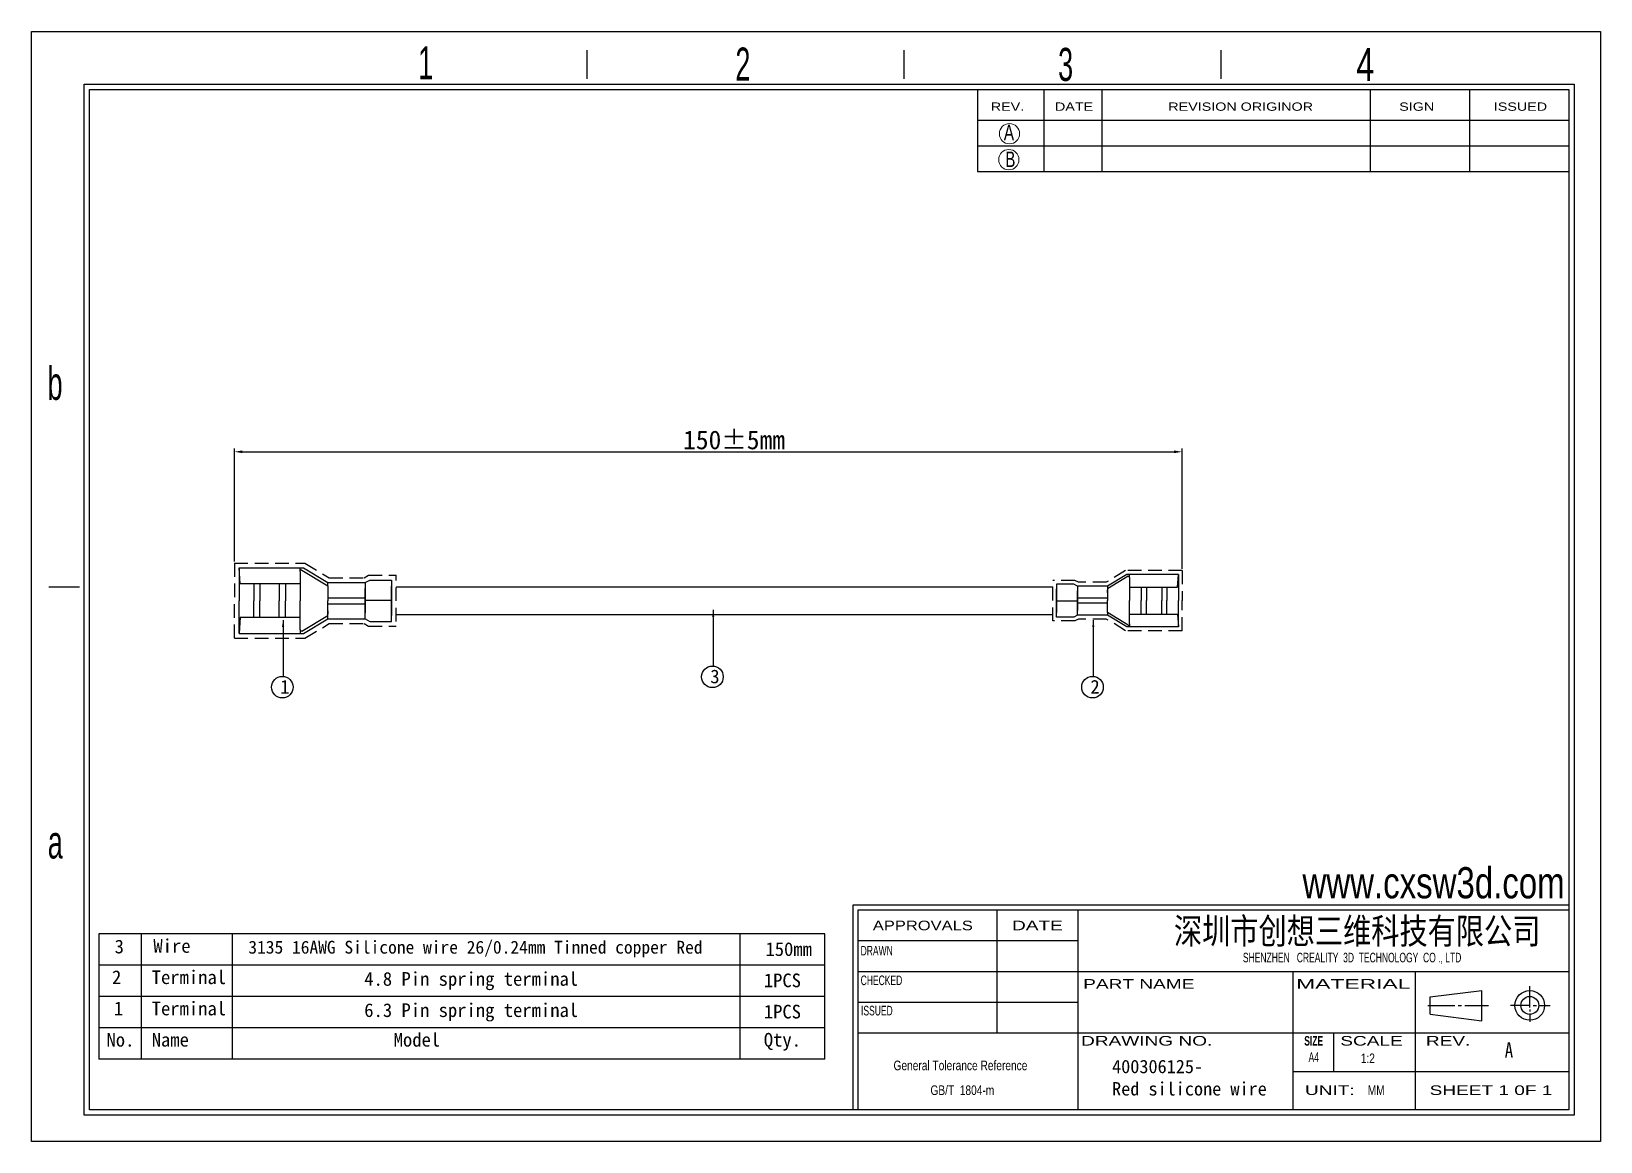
# Model space of a CAD drawing. Header units: millimetres. Extents: x 5355 to 5941, y -3041 to -2626.
import ezdxf

# ---------------------------------------------------------------- set-up
doc = ezdxf.new("R2010")
doc.units = ezdxf.units.MM
doc.header["$LTSCALE"] = 0.4
doc.linetypes.add('DASHED', pattern=[19.05, 12.7, -6.35])
doc.layers.add('SLD-0', color=179, linetype='Continuous')
doc.styles.add('SLDTEXTSTYLE0', font='arial.ttf', dxfattribs={"width": 0.7584})
doc.styles.add('SLDTEXTSTYLE1', font='arial.ttf', dxfattribs={"width": 0.63516})
doc.styles.add('SLDTEXTSTYLE2', font='GOTHIC.TTF', dxfattribs={"width": 0.7304})
doc.styles.add('SLDTEXTSTYLE3', font='GOTHIC.TTF', dxfattribs={"width": 0.61171})
doc.styles.add('SLDTEXTSTYLE4', font='arialbd.ttf', dxfattribs={"width": 0.63516})
doc.styles.add('SLDTEXTSTYLE5', font='arial.ttf', dxfattribs={"width": 1.422})
doc.styles.add('SLDTEXTSTYLE6', font='arial.ttf', dxfattribs={"width": 1.2324})
doc.styles.add('SLDTEXTSTYLE7', font='arial.ttf', dxfattribs={"width": 1.7064})
doc.styles.add('SLDTEXTSTYLE8', font='', dxfattribs={"width": 0.8, "bigfont": 'bigfont'})
doc.styles.add('SLDTEXTSTYLE9', font='', dxfattribs={"width": 0.8})
doc.styles.get("Standard").update_dxf_attribs({"font": ''})
doc.styles.get('SLDTEXTSTYLE8').set_extended_font_data('宋体', bold=True)
doc.styles.get('SLDTEXTSTYLE9').set_extended_font_data('宋体')
doc.styles.get('Standard').set_extended_font_data('SimSun')
doc.dimstyles.new('ISO-25', dxfattribs={"dimtxt": 4, "dimasz": 2.5, "dimexe": 1.25, "dimexo": 0.625, "dimtad": 1, "dimdsep": 46, "dimtxsty": 'Standard', "dimcen": 4, "dimadec": 0, "dimazin": 0, "dimtfac": 1, "dimtmove": 0, "dimatfit": 3, "dimfxl": 0, "dimarcsym": 0})

# ---------------------------------------------------------------- blocks, each defined once
blk = doc.blocks.new('SW_NOTE_0')
at = {"layer": 'SLD-0', "color": 0, "char_height": 3.5853, "attachment_point": 2, "style": 'SLDTEXTSTYLE0'}
for s, insert in [('General Tolerance Reference ', (26.04, 4.62)), (' GB/T  1804-m', (26.22, -4.64))]:
    blk.add_mtext(s, dxfattribs=dict(at, insert=insert))
blk = doc.blocks.new('*D2')
at = {"color": 0, "lineweight": -2}
for p, q in [((5430.57, -2824.19), (5430.57, -2781.96)), ((5433.57, -2783.21), (5781.86, -2783.21)), ((5784.86, -2826.98), (5784.86, -2781.96))]:
    blk.add_line(p, q, dxfattribs=at)
at = {"color": 0}
for points in [[(5433.57, -2782.71), (5433.57, -2783.71), (5430.57, -2783.21)], [(5781.86, -2782.71), (5781.86, -2783.71), (5784.86, -2783.21)]]:
    blk.add_solid(points, dxfattribs=at)
at = {"layer": 'Defpoints', "color": 0}
for p in [(5784.86, -2783.21), (5430.57, -2824.81), (5784.86, -2827.61)]:
    blk.add_point(p, dxfattribs=at)
at = {"color": 0, "insert": (5617.36, -2778.81), "char_height": 7, "attachment_point": 5}
blk.add_mtext('150±5mm', dxfattribs=at)

msp = doc.modelspace()

# ---------------------------------------------------------------- linework, layer by layer
at = {"linetype": 'DASHED'}
for p, q in [((5430.574, -2824.815), (5430.574, -2838.835)), ((5430.574, -2824.815), (5456.966, -2824.815)), ((5456.966, -2824.815), (5466.002, -2830.266)), ((5466.002, -2830.266), (5479.046, -2830.266)), ((5479.046, -2830.266), (5480.725, -2829.358)), ((5480.725, -2829.358), (5491.039, -2829.358)), ((5491.039, -2846.553), (5491.039, -2829.358)), ((5744.738, -2831.244), (5736.487, -2831.244)), ((5736.487, -2846.408), (5736.487, -2831.244)), ((5746.081, -2831.971), (5744.738, -2831.244)), ((5756.516, -2831.971), (5746.081, -2831.971)), ((5763.745, -2827.609), (5756.516, -2831.971)), ((5784.858, -2827.609), (5763.745, -2827.609)), ((5784.858, -2827.609), (5784.858, -2838.826)), ((5430.574, -2852.856), (5430.574, -2838.835)), ((5784.858, -2850.043), (5784.858, -2838.826)), ((5456.966, -2852.856), (5466.002, -2847.405)), ((5466.002, -2847.405), (5479.046, -2847.405)), ((5479.046, -2847.405), (5480.725, -2848.313)), ((5480.725, -2848.313), (5491.039, -2848.313)), ((5744.738, -2846.408), (5736.487, -2846.408)), ((5746.081, -2845.681), (5744.738, -2846.408)), ((5756.516, -2845.681), (5746.081, -2845.681)), ((5763.745, -2850.043), (5756.516, -2845.681)), ((5784.858, -2850.043), (5763.745, -2850.043)), ((5430.574, -2852.856), (5456.966, -2852.856))]:
    msp.add_line(p, q, dxfattribs=at)
for p, q in [((5432.334, -2826.575), (5432.334, -2838.835)), ((5432.334, -2826.575), (5456.476, -2826.575)), ((5432.687, -2832.597), (5432.334, -2826.575)), ((5455.19, -2827.958), (5455.19, -2826.575)), ((5456.476, -2826.575), (5465.512, -2832.026)), ((5455.19, -2832.597), (5432.687, -2832.597)), ((5437.804, -2832.597), (5437.804, -2838.835)), ((5440.078, -2832.597), (5440.078, -2838.835)), ((5447.262, -2832.597), (5447.262, -2838.835)), ((5449.716, -2832.597), (5449.716, -2838.835)), ((5455.783, -2827.442), (5455.19, -2827.442)), ((5455.19, -2827.958), (5455.19, -2838.835)), ((5455.783, -2827.442), (5465.512, -2833.294)), ((5465.512, -2833.294), (5465.512, -2832.026)), ((5465.512, -2832.026), (5479.492, -2832.026)), ((5479.492, -2832.026), (5481.17, -2831.118)), ((5479.492, -2832.026), (5479.492, -2843.403)), ((5481.17, -2831.118), (5489.279, -2831.118)), ((5489.279, -2831.118), (5489.279, -2844.312)), ((5744.382, -2832.652), (5737.895, -2832.652)), ((5737.895, -2832.652), (5737.895, -2843.207)), ((5745.724, -2833.379), (5744.382, -2832.652)), ((5764.137, -2829.017), (5756.908, -2833.379)), ((5764.692, -2829.711), (5756.908, -2834.393)), ((5783.45, -2829.017), (5764.137, -2829.017)), ((5764.692, -2829.711), (5765.166, -2829.711)), ((5783.45, -2829.017), (5765.166, -2829.017)), ((5765.166, -2830.124), (5765.166, -2829.017)), ((5765.166, -2830.124), (5765.166, -2838.826)), ((5783.168, -2833.835), (5783.45, -2829.017)), ((5783.45, -2829.017), (5783.45, -2838.826)), ((5432.334, -2851.096), (5432.334, -2838.835)), ((5437.804, -2845.074), (5437.804, -2838.835)), ((5440.078, -2845.074), (5440.078, -2838.835)), ((5447.262, -2845.074), (5447.262, -2838.835)), ((5449.716, -2845.074), (5449.716, -2838.835)), ((5455.19, -2849.713), (5455.19, -2838.835)), ((5465.512, -2833.294), (5465.512, -2838.835)), ((5465.512, -2837.715), (5479.492, -2837.715)), ((5465.512, -2845.645), (5465.512, -2838.835)), ((5479.492, -2845.645), (5479.492, -2834.267)), ((5479.492, -2838.657), (5489.279, -2838.657)), ((5489.279, -2846.553), (5489.279, -2833.359)), ((5491.039, -2833.685), (5736.487, -2833.685)), ((5737.895, -2845), (5737.895, -2834.445)), ((5745.724, -2838.969), (5737.895, -2838.969)), ((5756.908, -2833.379), (5745.724, -2833.379)), ((5745.724, -2833.379), (5745.724, -2842.48)), ((5745.724, -2844.273), (5745.724, -2835.172)), ((5756.908, -2837.93), (5745.724, -2837.93)), ((5756.908, -2833.379), (5756.908, -2838.826)), ((5756.908, -2835.778), (5756.908, -2834.763)), ((5756.908, -2843.259), (5756.908, -2838.826)), ((5765.166, -2833.835), (5783.168, -2833.835)), ((5765.166, -2847.528), (5765.166, -2838.826)), ((5769.545, -2833.835), (5769.545, -2838.826)), ((5769.545, -2843.817), (5769.545, -2838.826)), ((5771.508, -2833.835), (5771.508, -2838.826)), ((5771.508, -2843.817), (5771.508, -2838.826)), ((5777.255, -2833.835), (5777.255, -2838.826)), ((5777.255, -2843.817), (5777.255, -2838.826)), ((5779.075, -2833.835), (5779.075, -2838.826)), ((5779.075, -2843.817), (5779.075, -2838.826)), ((5783.45, -2848.635), (5783.45, -2838.826)), ((5455.783, -2850.229), (5465.512, -2844.377)), ((5465.512, -2839.956), (5479.492, -2839.956)), ((5465.512, -2842.646), (5465.512, -2843.914)), ((5491.039, -2843.967), (5736.487, -2843.967)), ((5745.724, -2844.273), (5744.382, -2845)), ((5756.908, -2839.722), (5745.724, -2839.722)), ((5756.908, -2844.273), (5745.724, -2844.273)), ((5764.692, -2847.941), (5756.908, -2843.259)), ((5756.908, -2843.259), (5756.908, -2844.273)), ((5764.137, -2848.635), (5756.908, -2844.273)), ((5765.166, -2843.817), (5783.168, -2843.817)), ((5783.168, -2843.817), (5783.45, -2848.635)), ((5432.687, -2845.074), (5432.334, -2851.096)), ((5455.19, -2845.074), (5432.687, -2845.074)), ((5455.19, -2849.713), (5455.19, -2851.096)), ((5455.783, -2850.229), (5455.19, -2850.229)), ((5456.476, -2851.096), (5465.512, -2845.645)), ((5465.512, -2845.645), (5479.492, -2845.645)), ((5479.492, -2845.645), (5481.17, -2846.553)), ((5481.17, -2846.553), (5489.279, -2846.553)), ((5744.382, -2845), (5737.895, -2845)), ((5783.45, -2848.635), (5764.137, -2848.635)), ((5764.692, -2847.941), (5765.166, -2847.941)), ((5765.166, -2847.528), (5765.166, -2848.635)), ((5432.334, -2851.096), (5455.19, -2851.096)), ((5432.334, -2851.096), (5456.476, -2851.096)), ((5651.275, -2963.337), (5379.919, -2963.337)), ((5379.919, -2963.337), (5379.919, -3010.062)), ((5395.681, -2963.337), (5395.681, -3010.062)), ((5429.785, -2963.337), (5429.785, -3010.062)), ((5619.543, -2963.337), (5619.543, -3010.062)), ((5651.275, -3010.062), (5651.275, -2963.337)), ((5651.275, -2975.018), (5379.919, -2975.018)), ((5651.275, -2986.7), (5379.919, -2986.7)), ((5651.275, -2998.381), (5379.919, -2998.381)), ((5651.275, -3010.062), (5379.919, -3010.062))]:
    msp.add_line(p, q)
for centre in [(5448.499, -2871.136), (5609.264, -2867.28), (5751.354, -2871.136)]:
    msp.add_circle(centre, 4.036)
at = {"layer": 'SLD-0'}
for p, q in [((5354.697, -2626.154), (5941.286, -2626.154)), ((5354.697, -3040.914), (5354.697, -2626.154)), ((5941.286, -2626.154), (5941.286, -3040.914)), ((5376.423, -3029.064), (5376.423, -2647.88)), ((5376.423, -2647.88), (5929.436, -2647.88)), ((5855.108, -2647.88), (5855.108, -2678.474)), ((5892.272, -2647.88), (5892.272, -2678.474)), ((5929.436, -2647.88), (5929.436, -3029.064)), ((5929.436, -3029.064), (5376.423, -3029.064)), ((5941.286, -3040.914), (5354.697, -3040.914))]:
    msp.add_line(p, q, dxfattribs=at)
at = {"layer": 'SLD-0', "color": 6, "linetype": 'Continuous'}
for p, q in [((5562.475, -2643.93), (5562.475, -2633.163)), ((5680.978, -2643.93), (5680.978, -2633.163)), ((5799.481, -2643.93), (5799.481, -2633.163)), ((5374.448, -3031.039), (5374.448, -2645.905)), ((5374.448, -2645.905), (5931.411, -2645.905)), ((5931.411, -2645.905), (5931.411, -3031.039)), ((5372.682, -2833.796), (5361.209, -2833.796)), ((5931.411, -3031.039), (5374.448, -3031.039))]:
    msp.add_line(p, q, dxfattribs=at)
at = {"layer": 'SLD-0', "color": 179, "linetype": 'Continuous'}
for p, q in [((5708.391, -2647.88), (5708.391, -2678.474)), ((5733.174, -2647.88), (5733.174, -2678.474)), ((5754.846, -2647.88), (5754.846, -2678.474)), ((5708.391, -2659.353), (5929.436, -2659.353)), ((5708.391, -2668.914), (5929.436, -2668.914)), ((5708.391, -2678.474), (5929.436, -2678.474)), ((5929.436, -2952.577), (5661.733, -2952.577)), ((5661.733, -2952.577), (5661.733, -3029.064)), ((5929.436, -2954.49), (5663.645, -2954.49)), ((5663.645, -2954.49), (5663.645, -3029.064)), ((5715.635, -2954.49), (5715.635, -3000.381)), ((5745.868, -2954.49), (5745.868, -3029.064)), ((5745.868, -2965.962), (5663.645, -2965.962)), ((5929.436, -2977.435), (5663.645, -2977.435)), ((5826.179, -2977.435), (5826.179, -3029.064)), ((5872.071, -3029.064), (5872.071, -2977.435)), ((5877.584, -2986.794), (5896.849, -2984.425)), ((5896.849, -2995.81), (5896.849, -2984.425)), ((5914.812, -2990.803), (5914.812, -2982.869)), ((5745.868, -2988.908), (5663.645, -2988.908)), ((5876.644, -2990.036), (5886.733, -2990.036)), ((5877.584, -2993.289), (5877.584, -2986.794)), ((5887.995, -2990.036), (5889.256, -2990.036)), ((5890.517, -2990.036), (5899.345, -2990.036)), ((5914.812, -2990.036), (5907.61, -2990.036)), ((5914.812, -2991.569), (5914.812, -2992.336)), ((5916.073, -2990.036), (5917.334, -2990.036)), ((5918.595, -2990.036), (5922.379, -2990.036)), ((5877.584, -2993.289), (5896.849, -2995.81)), ((5914.812, -2993.102), (5914.812, -2996.168)), ((5929.436, -3000.381), (5663.645, -3000.381)), ((5841.476, -3000.381), (5841.476, -3014.723)), ((5826.179, -3014.723), (5929.436, -3014.723))]:
    msp.add_line(p, q, dxfattribs=at)
at = {"layer": 'SLD-0', "lineweight": 18}
for centre in [(5720.317, -2664.375), (5720.072, -2674.072)]:
    msp.add_circle(centre, 3.789, dxfattribs=at)
at = {"layer": 'SLD-0', "color": 179, "linetype": 'Continuous'}
for radius in [5.543, 3.338]:
    msp.add_circle((5914.812, -2990.036), radius, dxfattribs=at)

# ---------------------------------------------------------------- block references
at = {"layer": 'SLD-0', "color": 179}
msp.add_blockref('SW_NOTE_0', (5675.949, -3015.28), dxfattribs=at)

# ---------------------------------------------------------------- texts
at = {"attachment_point": 1}
for s, insert, char_height, width in [('3', (5608.474, -2864.575), 5.111, 51.31906), ('1', (5447.709, -2868.432), 5.111, 51.31906), ('2', (5750.564, -2868.432), 5.111, 51.31906), ('3', (5385.808, -2965.486), 5.111, 51.31906), ('Wire', (5400.295, -2965.271), 5.1106, 51.31906), ('3135 16AWG Silicone wire 26/0.24mm Tinned copper Red', (5435.786, -2965.893), 4.8, 184.54865), ('150mm', (5629.1, -2966.445), 5.1106, 51.31906), ('2', (5384.84, -2976.952), 5.111, 57.0302), ('Terminal', (5399.673, -2976.952), 5.1106, 51.31906), ('4.8 Pin spring terminal', (5479.122, -2977.575), 5.11056, 109.58382), ('1PCS', (5628.478, -2978.126), 5.1106, 51.31906), ('1', (5385.497, -2988.634), 5.111, 55.75183), ('Terminal', (5399.673, -2988.634), 5.1106, 51.31906), ('6.3 Pin spring terminal', (5479.122, -2989.256), 5.11056, 109.58382), ('1PCS', (5628.478, -2989.808), 5.1106, 51.31906), ('No.', (5382.777, -3000.315), 5.1106, 53.29761), ('Name', (5399.673, -3000.315), 5.1106, 51.31906), ('Model', (5490.116, -3000.315), 5.1106, 51.31906), ('Qty.', (5628.478, -3000.315), 5.1106, 51.31906), ('400306125-\\PRed silicone wire', (5758.668, -3010.357), 5, 179.42065)]:
    msp.add_mtext(s, dxfattribs=dict(at, insert=insert, char_height=char_height, width=width))
at = {"layer": 'SLD-0'}
for s, insert, char_height, attachment_point, style in [('1', (5499.295, -2631.704), 12.344, 1, 'SLDTEXTSTYLE3'), ('2', (5617.849, -2632.191), 12.344, 1, 'SLDTEXTSTYLE3'), ('3', (5738.486, -2632.315), 12.344, 1, 'SLDTEXTSTYLE3'), ('4', (5849.954, -2632.328), 12.344, 1, 'SLDTEXTSTYLE2'), ('A', (5718.229, -2660.997), 5.807, 1, 'SLDTEXTSTYLE2'), ('B', (5718.737, -2671.027), 5.807, 1, 'SLDTEXTSTYLE2'), ('b', (5360.742, -2751.463), 12.344, 1, 'SLDTEXTSTYLE3'), ('a', (5360.833, -2922.8), 12.344, 1, 'SLDTEXTSTYLE3'), ('深圳市创想三维科技有限公司', (5850.287, -2957.423), 9.65616, 2, 'SLDTEXTSTYLE8'), ('A', (5905.43, -3003.794), 5.821, 1, 'SLDTEXTSTYLE9')]:
    msp.add_mtext(s, dxfattribs=dict(at, insert=insert, char_height=char_height, attachment_point=attachment_point, style=style))
at = {"layer": 'SLD-0', "color": 179}
for s, insert, char_height, attachment_point, style in [('REV.', (5713.331, -2652.702), 3.1073, 1, 'SLDTEXTSTYLE6'), ('DATE', (5737.326, -2652.702), 3.1073, 1, 'SLDTEXTSTYLE6'), ('REVISION ORIGINOR', (5779.689, -2652.702), 3.10727, 1, 'SLDTEXTSTYLE6'), ('SIGN', (5866.006, -2652.702), 3.1073, 1, 'SLDTEXTSTYLE6'), ('ISSUED', (5901.369, -2652.702), 3.1073, 1, 'SLDTEXTSTYLE6'), ('APPROVALS', (5687.926, -2958.376), 3.5853, 2, 'SLDTEXTSTYLE6'), ('DATE', (5730.772, -2958.376), 3.5853, 2, 'SLDTEXTSTYLE5'), ('DRAWN', (5670.68, -2967.796), 3.5853, 2, 'SLDTEXTSTYLE1'), ('SHENZHEN   CREALITY  3D  TECHNOLOGY  CO ., LTD', (5848.393, -2970.364), 3.58531, 2, 'SLDTEXTSTYLE1'), ('CHECKED', (5672.464, -2978.872), 3.5853, 2, 'SLDTEXTSTYLE1'), ('PART NAME', (5768.661, -2980.211), 3.5853, 2, 'SLDTEXTSTYLE5'), ('MATERIAL', (5848.833, -2980.211), 3.5853, 2, 'SLDTEXTSTYLE7'), ('ISSUED', (5670.747, -2990.193), 3.5853, 2, 'SLDTEXTSTYLE1'), ('DRAWING NO.', (5771.609, -3001.459), 3.58531, 2, 'SLDTEXTSTYLE5'), ('SIZE', (5834.031, -3001.459), 3.5853, 2, 'SLDTEXTSTYLE4'), ('SCALE', (5855.651, -3001.459), 3.5853, 2, 'SLDTEXTSTYLE5'), ('REV.', (5884.293, -3001.459), 3.5853, 2, 'SLDTEXTSTYLE5'), ('A4', (5834.053, -3007.595), 3.5853, 2, 'SLDTEXTSTYLE1'), ('1:2', (5854.266, -3008.011), 3.5853, 2, 'SLDTEXTSTYLE0'), ('UNIT:', (5840.071, -3019.92), 3.5853, 2, 'SLDTEXTSTYLE5'), ('MM', (5857.395, -3019.92), 3.5853, 2, 'SLDTEXTSTYLE0'), ('SHEET 1 0F 1', (5900.313, -3019.92), 3.58531, 2, 'SLDTEXTSTYLE5')]:
    msp.add_mtext(s, dxfattribs=dict(at, insert=insert, char_height=char_height, attachment_point=attachment_point, style=style))
at = {"layer": 'SLD-0', "color": 5, "insert": (5829.85, -2938.389), "char_height": 11.64167, "attachment_point": 1, "style": 'SLDTEXTSTYLE0'}
msp.add_mtext('www.cxsw3d.com', dxfattribs=at)

# ---------------------------------------------------------------- dimensions: what is measured, and where the dimension line sits
dim = msp.add_linear_dim(base=(5784.858, -2783.213), p1=(5430.574, -2824.815), p2=(5784.858, -2827.609), text='150±5mm', dimstyle='ISO-25', override={"dimtxt": 7, "dimasz": 3})
dim.commit()
dim.dimension.update_dxf_attribs({"geometry": '*D2', "text_midpoint": (5617.361, -2783.213), "dimtype": 160})

# ---------------------------------------------------------------- leaders
for points in [[(5609.551, -2842.268), (5609.551, -2863.253)], [(5448.786, -2846.125), (5448.786, -2867.11)], [(5751.641, -2846.125), (5751.641, -2867.11)]]:
    msp.add_leader(points, dimstyle='ISO-25', override={"dimgap": 0.625, "dimtad": 0})

doc.saveas('drawing.dxf')
